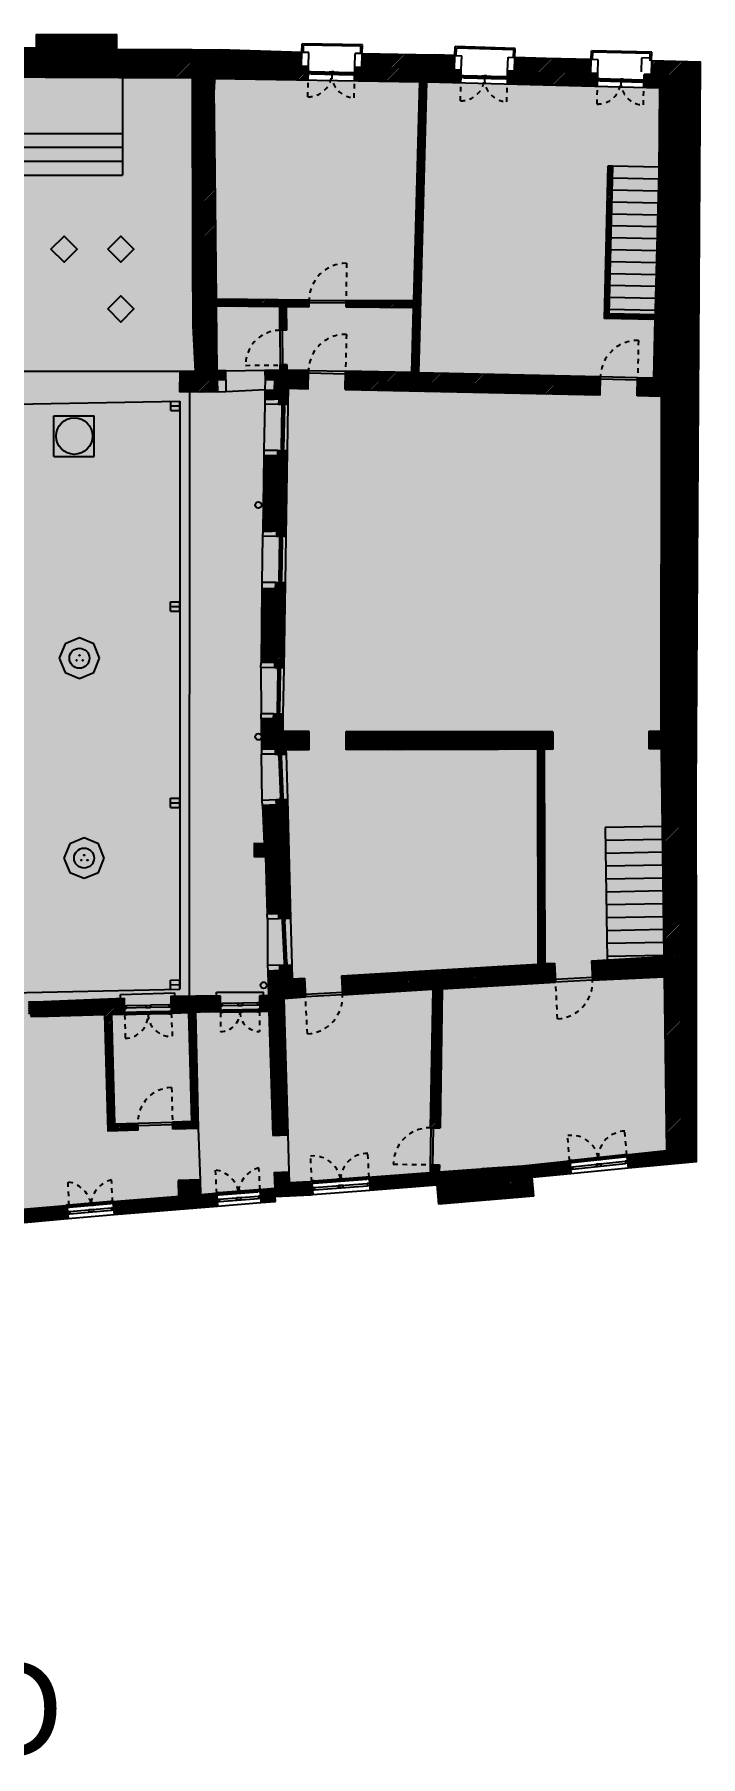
# Model space of a CAD drawing. Header units: millimetres. Extents: x -69 to 235, y 2 to 992.
# Drawn here: x 36.12 to 50.52, y 470.61 to 507.82 of the extents above; entities that cross this region are included whole.
import ezdxf

# ---------------------------------------------------------------- set-up
doc = ezdxf.new("R2010")
doc.units = ezdxf.units.MM
doc.header["$LTSCALE"] = 0.01
doc.linetypes.add('HIDDEN2', pattern=[4.7625, 3.175, -1.5875])
for name, color, linetype in [('ob__L_grafica', 250, 'Continuous'), ('ob_A_linea_proiezione', 251, 'HIDDEN2'), ('ob_A_linea_v', 7, 'Continuous'), ('ob_A_linea_v2', 251, 'Continuous'), ('ob_A_muro', 1, 'Continuous'), ('ob_A_muro_r', 252, 'Continuous'), ('ob_cornici corrette', 3, 'Continuous'), ('ob_retino chiaro', 254, 'Continuous'), ('ob_serramento_s', 3, 'Continuous')]:
    doc.layers.add(name, color=color, linetype=linetype)
doc.styles.add('Testo L', font='arial.ttf', dxfattribs={"height": 2.5})

msp = doc.modelspace()

# ---------------------------------------------------------------- hatches: boundary and pattern name
at = {"layer": 'ob_A_muro_r'}
h = msp.add_hatch(dxfattribs=at)
h.set_pattern_fill('ANSI31', color=256, scale=0.01)
h.paths.add_polyline_path([(30.2849, 504.5469), (30.2803, 506.9175), (34.3287, 506.9136), (34.3289, 506.2252), (34.7564, 506.2165), (34.7526, 506.9132), (38.1024, 506.91), (39.5387, 506.8813), (39.5442, 502.9875), (39.5529, 501.5296), (39.5993, 500.5433), (39.2712, 500.5267), (39.2672, 500.0974), (39.7246, 500.0962), (40.0747, 500.0974), (40.0721, 500.3609), (40.2584, 500.3595), (40.2554, 500.5535), (40.0702, 500.5506), (40.0563, 501.9506), (41.4224, 501.939), (41.4275, 501.43), (41.5775, 501.4315), (41.5724, 501.9377), (42.0576, 501.9336), (42.0589, 502.0836), (42.058, 502.0836), (40.0548, 502.1006), (40.0275, 504.846), (40.0098, 506.6325), (40.017, 506.8776), (40.5265, 506.8705), (40.547, 507.4771), (40.1158, 507.4917), (39.5326, 507.4958), (37.8969, 507.5072), (37.8969, 507.8222), (36.1651, 507.8222), (36.1651, 507.5222), (35.7227, 507.5281), (32.9599, 507.5655), (27.8509, 507.5806), (25.7337, 507.5349), (25.7384, 507.1287), (25.7722, 507.1296), (25.7735, 507.08), (25.7737, 507.0798), (25.8735, 507.0788), (26.0439, 501.4904), (23.2381, 501.4788), (23.239, 501.2735), (26.0495, 501.2851), (26.1307, 498.5451), (26.1307, 498.202), (26.9823, 498.202), (27.2064, 498.202), (27.2721, 498.2008), (27.2699, 498.5452), (27.2366, 498.5451), (27.2312, 500.4214), (28.988, 500.422), (28.9867, 499.9992), (29.2148, 500), (34.283, 500.0188), (34.2793, 499.9065), (34.4052, 499.9026), (34.4089, 500.0226), (34.6587, 500.0148), (34.6587, 500.0199), (34.7555, 500.0198), (34.7595, 500.449), (34.7495, 500.9708), (34.2821, 500.9686), (34.2816, 500.4733), (30.3142, 500.4739)])
h.paths.add_polyline_path([(29.9834, 500.6968), (26.3813, 500.6861), (26.3946, 501.1004), (26.4171, 502.8344), (26.3985, 503.6753), (26.3672, 505.9025), (26.3617, 506.4244), (26.3786, 506.8855), (29.4359, 506.8993), (29.643, 506.9018), (29.9229, 506.8766), (29.9263, 505.3492), (29.9584, 502.5788)], flags=16)
h.paths.add_polyline_path([(26.9812, 500.4205), (26.9823, 498.5451), (26.3498, 498.5451), (26.2951, 500.4133)], flags=16)
h = msp.add_hatch(dxfattribs=at)
h.set_pattern_fill('ANSI31', color=256, scale=0.01)
h.paths.add_polyline_path([(42.0942, 507.0245), (42.0686, 507.0002), (42.0929, 506.9746), (42.0431, 506.9759), (42.04, 506.849), (41.8194, 506.8526), (41.1265, 506.8622), (41.1467, 507.4568), (41.9042, 507.4311), (41.8971, 507.1424), (42.047, 507.1387), (42.0443, 507.0259)])
h.paths.add_polyline_path([(41.1467, 507.4568), (40.547, 507.4771), (40.5265, 506.8705), (41.1265, 506.8622)])
h = msp.add_hatch(dxfattribs=at)
h.set_pattern_fill('ANSI31', color=256, scale=0.01)
h.paths.add_polyline_path([(45.3467, 507.0571), (45.1967, 507.0608), (45.2045, 507.3673), (44.7631, 507.3821), (43.2065, 507.4072), (43.1992, 507.1082), (43.0493, 507.1119), (43.0424, 506.8328), (44.4451, 506.7996), (44.3142, 502.0645), (42.8589, 502.0768), (42.8576, 501.9268), (44.31, 501.9145), (44.2713, 500.5149), (42.8458, 500.5442), (42.8367, 500.1435), (48.348, 500.0278), (48.357, 500.4285), (44.4215, 500.5178), (44.595, 506.7961), (45.3398, 506.7785)])
h = msp.add_hatch(dxfattribs=at)
h.set_pattern_fill('ANSI31', color=256, scale=0.01)
h.paths.add_polyline_path([(48.2976, 506.9841), (48.1477, 506.9878), (48.1546, 507.2798), (47.1842, 507.3013), (46.5063, 507.3239), (46.4989, 507.0265), (46.349, 507.0302), (46.3421, 506.7548), (48.2907, 506.704)])
h = msp.add_hatch(dxfattribs=at)
h.set_pattern_fill('ANSI31', color=256, scale=0.01)
h.paths.add_polyline_path([(50.518, 507.2244), (49.4572, 507.251), (49.4498, 506.9535), (49.2999, 506.9572), (49.2927, 506.6776), (49.6357, 506.67), (49.6221, 504.8303), (49.5446, 501.8764), (49.542, 501.7633), (48.5388, 501.7848), (48.6112, 504.9744), (48.5112, 504.9767), (48.4366, 501.6866), (49.5396, 501.6629), (49.5098, 500.4024), (49.1568, 500.4104), (49.1479, 500.0155), (49.6672, 500.0001), (49.6612, 492.7635), (49.3964, 492.7635), (49.3977, 492.3857), (49.6632, 492.3866), (49.7252, 487.9003), (48.1625, 487.8061), (48.1847, 487.3852), (49.7313, 487.4622), (49.7833, 483.6982), (48.9225, 483.6075), (48.9506, 483.3297), (50.4327, 483.4708), (50.4274, 487.8824), (50.423, 491.4532), (50.4412, 495.1409)])
h = msp.add_hatch(dxfattribs=at)
h.set_pattern_fill('ANSI31', color=256, scale=0.01)
h.paths.add_polyline_path([(42.046, 500.5606), (41.586, 500.57), (41.5849, 500.6816), (41.4349, 500.6801), (41.436, 500.5718), (41.0987, 500.5665), (41.1064, 500.3595), (41.3085, 500.3562), (41.305, 500.1384), (41.1041, 500.1417), (41.1012, 499.9437), (41.3031, 499.9405), (41.4019, 499.9389), (41.399, 499.8289), (41.5999, 499.8243), (41.6061, 500.1694), (42.0369, 500.1603)])
h.paths.add_polyline_path([(41.5831, 498.8269), (41.3821, 498.8289), (41.3806, 498.7189), (41.0806, 498.7237), (41.0553, 497.092), (41.2572, 497.0888), (41.356, 497.0872), (41.3528, 496.9772), (41.5537, 496.9726)])
h.paths.add_polyline_path([(41.5374, 495.9753), (41.3374, 495.9772), (41.3353, 495.8461), (41.0354, 495.851), (41.0214, 494.2525), (41.313, 494.2482), (41.3119, 494.138), (41.5119, 494.1335)])
h = msp.add_hatch(dxfattribs=at)
h.set_pattern_fill('ANSI31', color=256, scale=0.01)
h.paths.add_polyline_path([(42.0619, 492.7643), (41.4867, 492.7643), (41.4923, 493.1388), (41.4173, 493.1395), (41.4173, 493.1393), (41.3923, 493.1397), (41.2923, 493.1407), (41.289, 493.0367), (41.0226, 493.0325), (41.0267, 492.3819), (41.3272, 492.3777), (41.3266, 492.2677), (41.5602, 492.2742), (41.5578, 492.36), (42.0623, 492.3617)])
h.paths.add_polyline_path([(41.5885, 491.2921), (41.3466, 491.2835), (41.35, 491.1733), (41.0512, 491.1619), (41.0872, 490.332), (40.8702, 490.338), (40.873, 490.0594), (41.1185, 490.0594), (41.1527, 488.8127), (41.3945, 488.8219), (41.3993, 488.7119), (41.4836, 488.7148), (41.4836, 488.7148), (41.5061, 488.7155), (41.656, 488.7205)])
h.paths.add_polyline_path([(41.9588, 487.432), (41.6944, 487.4161), (41.6823, 487.7204), (41.4148, 487.7109), (41.4187, 487.6018), (41.1634, 487.5927), (41.1769, 487.0511), (40.9874, 487.0506), (40.9921, 486.7683), (41.031, 486.7692), (41.0322, 486.7194), (41.1876, 486.7217), (41.2746, 484.0351), (41.5976, 484.0475), (41.5137, 486.9906), (41.9803, 487.0255)])
h.paths.add_polyline_path([(42.12, 482.9847), (42.0809, 482.9813), (42.0766, 483.0311), (41.6272, 483.0107), (41.6204, 483.2478), (41.3052, 483.2357), (41.3171, 482.8837), (41.0376, 482.8609), (41.0417, 482.8092), (41.0013, 482.8059), (41.0172, 482.5813), (41.3318, 482.607), (41.326, 482.7168), (42.0936, 482.7516), (42.1363, 482.7548)])
h = msp.add_hatch(dxfattribs=at)
h.set_pattern_fill('ANSI31', color=256, scale=0.01)
h.paths.add_polyline_path([(47.3224, 492.7534), (42.8619, 492.7642), (42.8623, 492.3643), (46.1415, 492.375), (46.9908, 492.3769), (46.9998, 487.7359), (46.0006, 487.6757), (42.7574, 487.4802), (42.7791, 487.0694), (44.7346, 487.1913), (44.6774, 484.2005), (44.8902, 484.2005), (44.9348, 487.2038), (47.3859, 487.3422), (47.364, 487.7579), (47.1498, 487.745), (47.1408, 492.3753), (47.3236, 492.3756)])
h = msp.add_hatch(dxfattribs=at)
h.set_pattern_fill('ANSI31', color=256, scale=0.01)
h.paths.add_polyline_path([(40.1378, 487.0484), (39.0705, 487.0326), (39.0786, 486.7256), (39.1175, 486.7269), (39.1192, 486.6769), (39.4516, 486.6882), (39.5188, 484.3306), (39.1064, 484.3188), (39.1107, 484.1689), (39.6616, 484.1846), (39.6015, 486.6933), (39.7101, 486.6969), (40.1027, 486.7034), (40.1019, 486.7534), (40.1428, 486.7541)])
h.paths.add_polyline_path([(38.0623, 486.9974), (36.3196, 486.9278), (35.9906, 486.9195), (35.9976, 486.6522), (36.037, 486.6534), (36.0385, 486.6042), (36.4226, 486.6132), (37.6379, 486.6426), (37.7096, 484.129), (38.3609, 484.1522), (38.3567, 484.2974), (37.8553, 484.2831), (37.7879, 486.6462), (38.0306, 486.6521), (38.0293, 486.7021), (38.0701, 486.7031)])
h = msp.add_hatch(dxfattribs=at)
h.set_pattern_fill('ANSI31', color=256, scale=0.01)
h.paths.add_polyline_path([(46.8795, 483.1326), (47.7164, 483.2122), (47.6946, 483.4284), (47.6556, 483.4239), (47.6498, 483.4735), (46.6681, 483.3702), (45.7975, 483.3119), (44.8716, 483.242), (44.8774, 483.4005), (44.6744, 483.4005), (44.6713, 483.2269), (43.3927, 483.1304), (43.3966, 483.081), (43.3563, 483.0778), (43.3723, 482.8515), (44.8192, 482.9654), (44.8563, 482.5446), (46.9155, 482.7238)])
h = msp.add_hatch(dxfattribs=at)
h.set_pattern_fill('ANSI31', color=256, scale=0.01)
h.paths.add_polyline_path([(40.0643, 482.7313), (40.0251, 482.7279), (40.0208, 482.7778), (39.7139, 482.7528), (39.7048, 483.0719), (39.225, 483.0583), (39.2348, 482.7136), (37.8624, 482.6015), (37.8664, 482.5517), (37.8266, 482.5486), (37.845, 482.3223), (40.0803, 482.5048)])
h.paths.add_polyline_path([(36.8277, 482.4669), (36.7902, 482.4637), (36.786, 482.5135), (36.7379, 482.5097), (35.4498, 482.3957), (35.4538, 482.1606), (35.5038, 482.1607), (35.5039, 482.1205), (35.7397, 482.1205), (35.7397, 482.138), (36.7623, 482.2338), (36.8484, 482.2409)])
h.paths.add_polyline_path([(35.736, 481.331), (35.4997, 481.331), (35.499, 481.2805), (35.4649, 481.2809), (35.4652, 481.2554), (32.8904, 481.2543), (32.8898, 481.1973), (32.8501, 481.1977), (32.8502, 480.9832), (35.7344, 480.9922)])
at = {"layer": 'ob_retino chiaro'}
h = msp.add_hatch(color=256, dxfattribs=at)
h.dxf.hatch_style = 1
h.paths.add_polyline_path([(11.7456, 506.9862), (16.8335, 506.9774), (21.4173, 506.9699), (21.7543, 506.9847), (25.8735, 507.0788), (26.3786, 506.8855), (29.783, 506.8892), (29.9229, 506.8766), (30.2803, 506.9175), (34.3287, 506.9079), (34.7526, 506.9069), (39.5387, 506.8813), (40.0167, 506.8671), (44.4451, 506.7996), (44.595, 506.7955), (49.6339, 506.6701), (49.7833, 483.6982), (46.6681, 483.3702), (44.8716, 483.2413), (42.0766, 483.0311), (41.6272, 483.0107), (41.3171, 482.8837), (39.7139, 482.7528), (37.8107, 482.5955), (35.4498, 482.3957), (35.4503, 481.2554), (31.3499, 481.2537), (30.9013, 481.2419), (29.5812, 481.2071), (27.159, 481.163), (26.748, 481.1726), (23.7135, 481.1726), (22.2652, 481.1726), (18.2537, 481.1084), (13.7752, 480.9835), (12.777, 480.9518), (12.7606, 481.9534), (12.725, 484.1318), (12.7277, 486.1462), (12.6557, 489.5399), (12.5782, 490.0164), (12.4245, 493.8593), (12.6822, 494.3622), (12.4809, 498.2797), (12.2454, 498.6474), (12.0534, 501.4529), (11.8126, 505.6122)])
h.paths.add_polyline_path([(27.2312, 500.4214), (27.205, 496.4409), (27.2037, 494.3477), (32.3355, 494.3535), (32.3479, 494.3537), (32.3478, 494.3685), (32.653, 494.3716), (32.653, 494.3516), (32.753, 494.3527), (32.7528, 494.3627), (32.9178, 494.3645), (34.0926, 494.3859), (34.2526, 494.3875), (34.2526, 494.4132), (34.2726, 494.4132), (34.2726, 494.4743), (34.6133, 494.4745), (34.6058, 498.1325), (34.6148, 498.5955), (34.6587, 500.0199), (28.9932, 500.0518), (28.988, 500.422)], flags=16)

# ---------------------------------------------------------------- linework, layer by layer
at = {"layer": 'ob_A_linea_proiezione'}
for p, q in [((42.0295, 506.4747), (42.0429, 506.9759)), ((43.0321, 506.4547), (43.0453, 506.9491)), ((45.3291, 506.3878), (45.3424, 506.889)), ((46.3316, 506.3678), (46.3448, 506.8622)), ((48.2801, 506.3185), (48.2935, 506.8197)), ((49.2826, 506.2985), (49.2958, 506.7929)), ((42.8657, 502.8768), (42.8589, 502.0768)), ((42.8639, 501.3422), (42.8458, 500.5424)), ((49.175, 501.2102), (49.1568, 500.4104)), ((40.685, 500.6726), (41.4349, 500.6801)), ((47.4275, 486.5542), (47.3859, 487.3422)), ((42.0224, 486.2283), (41.9803, 487.0255)), ((38.0716, 486.6394), (38.0852, 486.1327)), ((39.0791, 486.6757), (39.0997, 486.1693)), ((39.0851, 485.0685), (39.1064, 484.3188)), ((43.8774, 483.4133), (44.6774, 483.4005))]:
    msp.add_line(p, q, dxfattribs=at)
for points in [[(40.9885, 486.7183), (40.989, 486.2785)], [(40.1433, 486.6892), (40.1433, 486.2785)], [(48.9224, 483.6083), (48.882, 484.1259)], [(47.6896, 483.4782), (47.6464, 484.0286)], [(42.1165, 483.0346), (42.0899, 483.586)], [(43.3527, 483.1276), (43.3279, 483.6462)], [(36.8736, 482.5209), (36.8492, 483.0276)], [(37.8107, 482.5955), (37.7878, 483.0729)], [(40.0607, 482.7812), (40.0363, 483.2879)], [(40.9978, 482.8558), (40.975, 483.3332)]]:
    msp.add_lwpolyline(points, dxfattribs=at)
for centre, radius, start, end in [((42.0429, 506.9759), 0.5014, 268.4721, 358.48181), ((43.0453, 506.9558), 0.5013, 179.22482, 268.4826), ((45.3424, 506.889), 0.5014, 268.4721, 358.48181), ((46.3449, 506.8689), 0.5013, 179.22482, 268.4826), ((48.2935, 506.8197), 0.5014, 268.4721, 358.48181), ((49.2959, 506.7996), 0.5013, 179.22482, 268.4826), ((42.8589, 502.0768), 0.8, 89.51326, 179.51326), ((41.4349, 500.6801), 0.75, 90.56897, 180.56897), ((42.8458, 500.5424), 0.8, 88.70025, 178.70025), ((49.1568, 500.4104), 0.8, 88.70025, 178.70025), ((47.3853, 487.3531), 0.8, 273.02652, 2.30035), ((41.9802, 487.0272), 0.8, 273.02652, 3.02652), ((38.0716, 486.6386), 0.5061, 271.54031, 1.49377), ((39.0766, 486.6681), 0.4993, 181.86601, 272.64554), ((40.1425, 486.7022), 0.4237, 270.11329, 359.12796), ((40.9898, 486.7022), 0.4237, 180.87204, 269.88671), ((39.1064, 484.3188), 0.75, 91.63266, 181.63266), ((44.6774, 483.4005), 0.8001, 89.08527, 179.08527), ((48.8965, 483.5333), 0.5928, 91.40202, 177.55046), ((47.7256, 483.444), 0.5899, 11.20351, 97.70981), ((42.1515, 482.9993), 0.5899, 9.48148, 95.9882), ((43.3246, 483.0534), 0.5928, 89.68028, 175.82856), ((36.7515, 482.4255), 0.6099, 14.15325, 80.7829), ((37.9428, 482.4867), 0.6063, 104.80668, 171.65767), ((39.9392, 482.6867), 0.609, 14.03219, 80.82239), ((41.1298, 482.7472), 0.6061, 104.80026, 171.73223)]:
    msp.add_arc(centre, radius, start, end, dxfattribs=at)
at = {"layer": 'ob_A_linea_v'}
for p, q in [((49.623, 504.9527), (48.6112, 504.9744)), ((49.6175, 504.6947), (48.6056, 504.7164)), ((49.605, 504.1787), (48.5946, 504.2003)), ((49.612, 504.4367), (48.6001, 504.4583)), ((49.5982, 503.9207), (48.5891, 503.9423)), ((49.5915, 503.6627), (48.5836, 503.6843)), ((49.5779, 503.1467), (48.5725, 503.1682)), ((49.5847, 503.4047), (48.578, 503.4262)), ((49.5712, 502.8887), (48.567, 502.9102)), ((49.5576, 502.3727), (48.556, 502.3941)), ((49.5644, 502.6307), (48.5615, 502.6522)), ((49.5509, 502.1147), (48.5504, 502.1361)), ((49.5441, 501.8567), (48.5449, 501.8781)), ((49.6864, 490.708), (48.457, 490.6839)), ((48.457, 490.6839), (48.4995, 487.8264)), ((49.6902, 490.4295), (48.4625, 490.4053)), ((49.6941, 490.1509), (48.4679, 490.1268)), ((49.6979, 489.8724), (48.4734, 489.8483)), ((49.7018, 489.5938), (48.4789, 489.5698)), ((49.7056, 489.3153), (48.4844, 489.2913)), ((49.7095, 489.0367), (48.4898, 489.0128)), ((49.7133, 488.7582), (48.4953, 488.7342)), ((49.7172, 488.4796), (48.4896, 488.4555)), ((49.7211, 488.2011), (48.4951, 488.177)), ((49.7249, 487.9225), (48.4951, 487.8984))]:
    msp.add_line(p, q, dxfattribs=at)
at = {"layer": 'ob_A_linea_v2'}
for p, q in [((41.9042, 507.4311), (41.908, 507.6223)), ((43.2101, 507.5985), (41.908, 507.6223)), ((41.9342, 507.4305), (41.9374, 507.5918)), ((43.1795, 507.569), (41.9374, 507.5918)), ((43.1763, 507.4078), (43.1795, 507.569)), ((43.2063, 507.4072), (43.2101, 507.5985)), ((45.2045, 507.3673), (45.2111, 507.5585)), ((46.5127, 507.5161), (45.2111, 507.5585)), ((45.2345, 507.3663), (45.24, 507.5275)), ((46.4817, 507.4871), (45.24, 507.5275)), ((46.4761, 507.3259), (46.4817, 507.4871)), ((46.5061, 507.3249), (46.5127, 507.5161)), ((48.155, 507.28), (48.1595, 507.4713)), ((49.4615, 507.4423), (48.1595, 507.4713)), ((48.1849, 507.2793), (48.1888, 507.4406)), ((49.4308, 507.413), (48.1888, 507.4406)), ((49.4269, 507.2518), (49.4308, 507.413)), ((49.4569, 507.251), (49.4615, 507.4423)), ((38.0274, 506.91), (38.0274, 504.7846)), ((42.0942, 507.0245), (42.9966, 507.0005)), ((42.0942, 506.9745), (42.9966, 506.9505)), ((45.3937, 506.9377), (46.2961, 506.9136)), ((45.3937, 506.8877), (46.2961, 506.8636)), ((48.3448, 506.8683), (49.2471, 506.8442)), ((48.3448, 506.8183), (49.2471, 506.7942)), ((35.7049, 505.6846), (38.0274, 505.6846)), ((35.7049, 505.3846), (38.0274, 505.3846)), ((35.7049, 505.0846), (38.0274, 505.0846)), ((35.7049, 504.7846), (38.0274, 504.7846)), ((40.2554, 500.5535), (41.0987, 500.5665)), ((41.105, 500.1417), (40.2559, 500.0973)), ((34.8587, 499.8215), (39.2671, 499.8974)), ((39.0672, 499.894), (39.2671, 499.8974)), ((39.0672, 499.694), (39.0672, 499.894)), ((39.0903, 499.7944), (39.2441, 499.797)), ((39.2671, 499.8974), (39.2629, 487.1917)), ((39.2672, 499.6974), (39.2671, 499.8974)), ((39.4734, 500.0974), (39.469, 487.0385)), ((41.1, 499.8337), (41.0822, 498.8337)), ((41.4585, 498.8785), (41.4745, 499.777)), ((41.5253, 499.7762), (41.5072, 498.8766)), ((41.6003, 499.8243), (41.5831, 498.8269)), ((36.544, 498.7009), (36.544, 499.5809)), ((36.544, 499.5809), (37.414, 499.5809)), ((37.414, 498.7009), (37.414, 499.5809)), ((39.0672, 499.694), (39.2672, 499.6974)), ((36.544, 498.7009), (37.414, 498.7009)), ((41.0538, 496.982), (41.0375, 495.982)), ((41.4133, 496.0267), (41.4282, 496.9251)), ((41.4783, 496.9245), (41.4625, 496.026)), ((41.5537, 496.9726), (41.5374, 495.9753)), ((39.0641, 495.3609), (39.0657, 495.5609)), ((39.0641, 495.3609), (39.2641, 495.3627)), ((39.0657, 495.5609), (39.2656, 495.5627)), ((39.088, 495.4611), (39.2418, 495.4625)), ((39.2641, 495.3627), (39.2657, 495.5627)), ((36.7843, 494.6535), (36.6562, 494.3442)), ((37.0937, 494.7817), (36.7843, 494.6535)), ((37.4031, 494.6535), (37.0937, 494.7817)), ((37.5313, 494.3442), (37.4031, 494.6535)), ((36.6562, 494.3442), (36.7843, 494.0348)), ((37.4031, 494.0348), (37.5313, 494.3442)), ((36.7843, 494.0348), (37.0937, 493.9066)), ((37.0937, 493.9066), (37.4031, 494.0348)), ((41.0171, 494.1425), (41.0219, 493.1425)), ((41.3849, 494.0865), (41.3681, 493.1901)), ((41.4336, 494.0871), (41.4181, 493.1893)), ((41.5119, 494.1335), (41.4923, 493.1388)), ((41.0444, 491.2718), (41.0273, 492.2719)), ((41.4047, 492.2182), (41.441, 491.3385)), ((41.4546, 492.22), (41.4909, 491.3403)), ((41.5602, 492.2742), (41.5885, 491.2921)), ((39.0627, 491.1199), (39.0643, 491.3198)), ((39.0643, 491.3198), (39.2643, 491.3217)), ((39.0867, 491.22), (39.2404, 491.2214)), ((39.2628, 491.1216), (39.2643, 491.3217)), ((39.0627, 491.1199), (39.2628, 491.1216)), ((37.195, 490.4634), (36.8856, 490.3353)), ((37.5044, 490.3353), (37.195, 490.4634)), ((36.8856, 490.3353), (36.7575, 490.0259)), ((37.6325, 490.0259), (37.5044, 490.3353)), ((36.7575, 490.0259), (36.8856, 489.7165)), ((36.8856, 489.7165), (37.195, 489.5884)), ((37.195, 489.5884), (37.5044, 489.7165)), ((37.5044, 489.7165), (37.6325, 490.0259)), ((41.1559, 488.7027), (41.1587, 487.7027)), ((41.5247, 487.7655), (41.4853, 488.6646)), ((41.5746, 487.7673), (41.5353, 488.6664)), ((41.656, 488.7205), (41.6823, 487.7204)), ((34.8587, 487.0945), (39.2629, 487.1917)), ((37.9825, 487.0755), (39.1582, 487.1151)), ((37.9833, 486.9942), (37.9825, 487.0755)), ((39.0619, 487.3872), (39.2617, 487.3917)), ((39.0629, 487.1872), (39.0619, 487.3872)), ((39.0629, 487.1872), (39.2629, 487.1917)), ((39.0855, 487.2877), (39.2392, 487.2912)), ((39.159, 487.0339), (39.1582, 487.1151)), ((39.2629, 487.1917), (39.2618, 487.3917)), ((40.0588, 487.1273), (41.0752, 487.1299)), ((40.0588, 487.0482), (40.0588, 487.1273)), ((41.0752, 487.0508), (41.0752, 487.1299)), ((38.5269, 486.844), (38.1143, 486.8315)), ((38.5282, 486.794), (38.1153, 486.7831)), ((39.0278, 486.7086), (38.6263, 486.7032)), ((39.0311, 486.853), (38.6269, 486.8467)), ((39.0325, 486.803), (38.6281, 486.7974)), ((40.517, 486.8882), (40.1882, 486.882)), ((40.5178, 486.8391), (40.1888, 486.8336)), ((40.515, 486.7449), (40.1925, 486.7397)), ((40.9418, 486.7518), (40.615, 486.7465)), ((40.9458, 486.8961), (40.617, 486.89)), ((40.9467, 486.8462), (40.6177, 486.8407)), ((38.5263, 486.7005), (38.1199, 486.6892)), ((38.5276, 486.6497), (38.1209, 486.6392)), ((39.0298, 486.6587), (38.6275, 486.6532)), ((40.5158, 486.6949), (40.1929, 486.6897)), ((40.9426, 486.7018), (40.6158, 486.6965)), ((39.6616, 484.1846), (39.7048, 483.0719)), ((41.5976, 484.0475), (41.6204, 483.2478)), ((47.7374, 483.4991), (48.8711, 483.6181)), ((47.7435, 483.4495), (48.8762, 483.5683)), ((47.7474, 483.3552), (48.8894, 483.4753)), ((47.753, 483.3055), (48.8946, 483.4255)), ((42.1649, 483.0541), (43.3018, 483.1389)), ((42.1696, 483.0043), (43.3054, 483.089)), ((42.1707, 482.9099), (43.3157, 482.9956)), ((47.7165, 483.2123), (48.9506, 483.3297)), ((36.8743, 482.5364), (37.7715, 482.6097)), ((40.1091, 482.8007), (40.9469, 482.8671)), ((40.1138, 482.7509), (40.9505, 482.8172)), ((40.1149, 482.6565), (40.9608, 482.7238)), ((40.1189, 482.6067), (40.9646, 482.674)), ((42.1363, 482.7548), (43.3723, 482.8515)), ((42.1747, 482.8601), (43.3195, 482.9458)), ((36.8789, 482.4866), (37.7751, 482.5598)), ((36.88, 482.3923), (37.7869, 482.4664)), ((36.884, 482.3424), (37.7906, 482.4166))]:
    msp.add_line(p, q, dxfattribs=at)
for points in [[(36.4791, 503.1825), (36.762, 503.4653), (37.0448, 503.1825), (36.762, 502.8997)], [(37.7053, 503.1825), (37.9881, 503.4653), (38.271, 503.1825), (37.9881, 502.8997)], [(37.7053, 501.8901), (37.9881, 502.173), (38.271, 501.8901), (37.9881, 501.6073)]]:
    msp.add_lwpolyline(points, close=True, dxfattribs=at)
for points in [[(34.7577, 500.5457), (39.5993, 500.5433)], [(36.8484, 482.2408), (37.845, 482.3222)], [(40.0803, 482.5048), (41.0172, 482.5813)]]:
    msp.add_lwpolyline(points, dxfattribs=at)
for centre, radius in [((36.9832, 499.1434), 0.3939), ((37.0937, 494.3442), 0.216), ((37.0347, 494.2979), 0.00798), ((37.097, 494.4073), 0.00798), ((37.1657, 494.2979), 0.00798), ((37.195, 490.0259), 0.216), ((37.1983, 490.089), 0.00798), ((37.136, 489.9797), 0.00798), ((37.267, 489.9797), 0.00798)]:
    msp.add_circle(centre, radius, dxfattribs=at)
for p in [(39.0649, 495.4609), (39.0635, 491.2198), (39.0635, 491.2198)]:
    msp.add_point(p, dxfattribs=at)
at = {"layer": 'ob_A_muro'}
for p, q in [((40.5265, 506.8705), (40.547, 507.4771)), ((41.1265, 506.8622), (41.1467, 507.4568)), ((41.8971, 507.1424), (41.9042, 507.4311)), ((43.1992, 507.1082), (43.2065, 507.4072)), ((45.207, 507.3672), (44.7631, 507.3821)), ((45.1967, 507.0608), (45.2045, 507.3673)), ((46.4989, 507.0265), (46.5063, 507.3239)), ((47.1846, 507.3012), (46.5063, 507.3239)), ((48.1546, 507.2798), (47.183, 507.3013)), ((48.1477, 506.9878), (48.1546, 507.2798)), ((38.1024, 506.91), (34.7526, 506.9132)), ((40.017, 506.8776), (40.0098, 506.6325)), ((41.8971, 507.1424), (42.047, 507.1387)), ((42.04, 506.849), (42.047, 507.1387)), ((43.0424, 506.8328), (43.0493, 507.1119)), ((44.4451, 506.7996), (43.0424, 506.8328)), ((43.1992, 507.1082), (43.0493, 507.1119)), ((44.4451, 506.7997), (44.3142, 502.0645)), ((45.3398, 506.7785), (44.595, 506.7961)), ((45.1967, 507.0608), (45.3467, 507.0571)), ((45.3398, 506.7785), (45.3467, 507.0571)), ((46.3421, 506.7548), (46.349, 507.0302)), ((46.4989, 507.0265), (46.349, 507.0302)), ((48.1477, 506.9878), (48.2976, 506.9841)), ((48.2907, 506.704), (48.2976, 506.9841)), ((49.2927, 506.6776), (49.2999, 506.9572)), ((49.4498, 506.9535), (49.2999, 506.9572)), ((44.595, 506.7956), (44.4215, 500.5178)), ((48.2907, 506.704), (46.3421, 506.7548)), ((49.6339, 506.6701), (49.2927, 506.6776)), ((49.6221, 504.8303), (49.6357, 506.67)), ((48.5112, 504.9767), (48.4366, 501.6866)), ((48.6112, 504.9744), (48.5112, 504.9767)), ((48.6112, 504.9744), (48.5388, 501.7848)), ((49.5446, 501.8764), (49.6221, 504.8303)), ((42.0589, 502.0836), (40.0548, 502.1006)), ((42.0576, 501.9336), (42.0589, 502.0836)), ((42.8576, 501.9268), (42.8589, 502.0768)), ((44.3142, 502.0645), (42.8589, 502.0768)), ((41.4224, 501.939), (40.0563, 501.9506)), ((42.0576, 501.9336), (41.5724, 501.9377)), ((44.31, 501.9145), (42.8576, 501.9268)), ((44.31, 501.9145), (44.2713, 500.5149)), ((49.539, 501.6629), (48.4366, 501.6866)), ((49.542, 501.7633), (48.5388, 501.7848)), ((49.5098, 500.4024), (49.5396, 501.6629)), ((49.542, 501.7633), (49.5446, 501.8764)), ((41.5775, 501.4315), (41.4275, 501.43)), ((40.2554, 500.5535), (40.0702, 500.5506)), ((40.2584, 500.3595), (40.2554, 500.5535)), ((41.0987, 500.5665), (41.1064, 500.3595)), ((41.5849, 500.6816), (41.4349, 500.6801)), ((42.046, 500.5606), (41.586, 500.57)), ((42.0369, 500.1598), (42.046, 500.5606)), ((42.8368, 500.1476), (42.8458, 500.5424)), ((44.2713, 500.5149), (42.8458, 500.5442)), ((44.4215, 500.5178), (48.357, 500.4285)), ((40.2584, 500.3595), (40.0721, 500.3609)), ((40.0721, 500.3595), (40.0747, 500.0974)), ((41.1041, 500.1417), (41.1012, 499.9437)), ((41.105, 500.1417), (41.305, 500.1384)), ((41.3063, 500.3562), (41.1064, 500.3595)), ((41.3085, 500.3562), (41.305, 500.1384)), ((41.6061, 500.1694), (41.5999, 499.8243)), ((42.0369, 500.1603), (41.6061, 500.1694)), ((48.348, 500.0278), (42.8367, 500.1435)), ((48.348, 500.0278), (48.357, 500.4285)), ((49.1479, 500.0155), (49.1568, 500.4104)), ((49.1568, 500.4104), (49.5098, 500.4024)), ((41.1012, 499.9437), (41.3031, 499.9405)), ((41.4019, 499.9389), (41.3019, 499.9405)), ((41.4019, 499.9389), (41.399, 499.8289)), ((41.5999, 499.8243), (41.4, 499.8289)), ((49.6672, 500.0001), (49.1479, 500.0155)), ((49.6672, 500.0001), (49.6612, 492.7635)), ((41.0806, 498.7237), (41.0553, 497.092)), ((41.3806, 498.7189), (41.0806, 498.7237)), ((41.3806, 498.7189), (41.3821, 498.8289)), ((41.5821, 498.827), (41.3821, 498.8289)), ((41.5831, 498.8269), (41.5537, 496.9726)), ((41.0553, 497.092), (41.2572, 497.0888)), ((41.356, 497.0872), (41.256, 497.0888)), ((41.356, 497.0872), (41.3528, 496.9772)), ((41.5537, 496.9726), (41.3537, 496.9772)), ((41.0354, 495.851), (41.0214, 494.2525)), ((41.3353, 495.8461), (41.0354, 495.851)), ((41.3353, 495.8461), (41.3374, 495.9772)), ((41.5374, 495.9753), (41.3374, 495.9772)), ((41.5374, 495.9753), (41.5119, 494.1335)), ((41.313, 494.2482), (41.0214, 494.2525)), ((41.313, 494.2482), (41.3119, 494.138)), ((41.5119, 494.1335), (41.3119, 494.138)), ((41.289, 493.0367), (41.0226, 493.0325)), ((41.0226, 493.0325), (41.0267, 492.3819)), ((41.289, 493.0367), (41.2923, 493.1407)), ((41.4923, 493.1388), (41.2923, 493.1407)), ((41.4923, 493.1388), (41.4867, 492.7643)), ((42.0619, 492.7643), (41.4867, 492.7643)), ((42.0619, 492.7643), (42.0619, 492.7643)), ((42.0623, 492.3635), (42.0619, 492.7634)), ((42.8623, 492.3643), (42.8619, 492.7642)), ((47.3224, 492.7534), (42.8619, 492.7642)), ((47.3224, 492.7534), (47.3236, 492.3756)), ((49.6612, 492.7635), (49.3964, 492.7635)), ((49.3964, 492.7635), (49.3977, 492.3857)), ((49.3964, 492.7635), (49.3977, 492.3857)), ((41.3276, 492.3777), (41.0267, 492.3819)), ((41.3272, 492.3777), (41.3266, 492.2677)), ((42.0623, 492.3617), (41.5578, 492.36)), ((41.5578, 492.36), (41.5602, 492.2742)), ((42.0623, 492.3617), (42.0623, 492.3617)), ((46.1415, 492.375), (42.8623, 492.3643)), ((46.9908, 492.3769), (46.1415, 492.375)), ((46.9908, 492.3748), (46.9998, 487.7359)), ((47.3236, 492.3756), (47.1408, 492.3753)), ((47.1408, 492.375), (47.1498, 487.745)), ((49.6632, 492.3866), (49.3977, 492.3857)), ((49.6632, 492.3866), (49.7252, 487.9003)), ((41.3266, 492.2677), (41.5602, 492.2742)), ((41.35, 491.1733), (41.0512, 491.1619)), ((41.5885, 491.2921), (41.3466, 491.2835)), ((41.35, 491.1733), (41.3466, 491.2835)), ((41.5885, 491.2921), (41.656, 488.7205)), ((41.0512, 491.1619), (41.0872, 490.332)), ((41.1185, 490.0594), (41.1527, 488.8127)), ((41.3945, 488.8219), (41.1527, 488.8127)), ((41.3945, 488.8219), (41.3993, 488.7119)), ((41.656, 488.7205), (41.3993, 488.7119)), ((48.1625, 487.8061), (49.7252, 487.9003)), ((41.1634, 487.5927), (41.4195, 487.6018)), ((41.1634, 487.5927), (41.1769, 487.0511)), ((41.4148, 487.7109), (41.6823, 487.7204)), ((41.4148, 487.7109), (41.4187, 487.6018)), ((41.6823, 487.7204), (41.6944, 487.4161)), ((42.7574, 487.4802), (46.0006, 487.6757)), ((42.7574, 487.4802), (42.7791, 487.0694)), ((46.0006, 487.6757), (46.9998, 487.7359)), ((47.1498, 487.745), (47.364, 487.7579)), ((47.364, 487.7579), (47.3859, 487.3422)), ((48.1625, 487.8061), (48.1847, 487.3852)), ((48.1848, 487.3852), (49.7313, 487.4622)), ((49.7313, 487.4622), (49.7833, 483.6982)), ((41.6944, 487.4161), (41.9588, 487.432)), ((41.9588, 487.432), (41.9803, 487.0255)), ((42.7791, 487.0694), (44.7346, 487.1913)), ((44.7346, 487.1913), (44.6774, 484.2006)), ((44.9348, 487.2038), (44.8902, 484.2005)), ((44.9348, 487.2038), (47.3859, 487.3422)), ((35.9906, 486.9195), (36.3196, 486.9278)), ((41.5137, 486.9906), (41.9803, 487.0255)), ((38.361, 484.1475), (38.3567, 484.2974)), ((39.1107, 484.1689), (39.1064, 484.3188)), ((39.6616, 484.1846), (39.1107, 484.1689)), ((44.6902, 484.2005), (44.8902, 484.2005)), ((44.6744, 483.4005), (44.6713, 483.2269)), ((44.6774, 483.4005), (44.8774, 483.4005)), ((44.8774, 483.4005), (44.8716, 483.2413)), ((46.6681, 483.3702), (45.7975, 483.3119)), ((39.7048, 483.0719), (39.225, 483.0583)), ((41.3052, 483.2357), (41.3171, 482.8837)), ((37.8624, 482.6015), (39.2348, 482.7136)), ((39.7139, 482.7528), (40.0608, 482.7811)), ((40.9977, 482.8576), (41.3171, 482.8837)), ((41.3318, 482.607), (41.326, 482.7168)), ((43.3723, 482.8515), (44.8192, 482.9654)), ((44.8192, 482.9654), (44.8563, 482.5446)), ((46.9155, 482.7238), (44.8563, 482.5446)), ((35.4498, 482.3957), (36.7379, 482.5097)), ((36.7379, 482.5097), (36.786, 482.5135)), ((36.7623, 482.2338), (36.8484, 482.2409)), ((37.845, 482.3223), (40.0803, 482.5048)), ((41.0172, 482.5813), (41.3318, 482.607)), ((35.7397, 482.138), (36.7623, 482.2338))]:
    msp.add_line(p, q, dxfattribs=at)
for points in [[(36.1651, 507.5222), (36.1651, 507.8222), (37.8969, 507.8222), (37.8969, 507.5072)], [(36.1651, 507.5222), (35.7227, 507.5281)], [(37.8969, 507.5072), (39.5326, 507.4958)], [(39.5326, 507.4958), (40.1151, 507.4917), (40.1151, 507.4917), (40.1151, 507.4917), (40.1151, 507.4917), (40.1151, 507.4917), (40.1151, 507.4917)], [(41.9042, 507.4311), (41.9042, 507.4311), (40.1125, 507.4918)], [(43.2065, 507.4072), (43.2065, 507.4072), (44.7631, 507.3821)], [(48.9506, 483.3297), (50.4327, 483.4708), (50.4274, 487.8824), (50.423, 491.4532), (50.4412, 495.1409), (50.518, 507.2244), (49.4572, 507.251), (49.4498, 506.9535)], [(39.5442, 502.9875), (39.5387, 506.8813), (38.1024, 506.91)], [(40.017, 506.8776), (40.017, 506.8776), (41.8194, 506.8526)], [(41.8194, 506.8526), (42.04, 506.849)], [(40.0275, 504.846), (40.0098, 506.6325)], [(40.0548, 502.1006), (40.0275, 504.846)], [(40.0747, 500.0974), (39.7246, 500.0962), (39.2672, 500.0974), (39.2672, 500.0974), (39.2712, 500.5267), (39.5993, 500.5433), (39.5529, 501.5296), (39.5442, 502.9875)], [(40.0702, 500.5506), (40.0563, 501.9506)], [(41.4275, 501.43), (41.4224, 501.939)], [(41.5775, 501.4315), (41.5724, 501.9377)], [(41.0987, 500.5665), (41.436, 500.5718)], [(41.436, 500.5718), (41.4349, 500.6801)], [(41.586, 500.57), (41.5849, 500.6816)], [(41.0872, 490.332), (40.8702, 490.338), (40.873, 490.0594), (41.1185, 490.0594)], [(36.3196, 486.9278), (38.0623, 486.9974)], [(38.0623, 486.9974), (38.0701, 486.7031)], [(40.1378, 487.0484), (39.0705, 487.0326), (39.0786, 486.7256)], [(40.1027, 486.7034), (39.7101, 486.6969), (39.6015, 486.6933), (39.6616, 484.1846)], [(40.1378, 487.0484), (40.1428, 486.7541)], [(40.1436, 486.7041), (40.1437, 486.698)], [(41.1769, 487.0511), (40.9874, 487.0506)], [(40.9874, 487.0506), (40.9921, 486.7683)], [(40.9929, 486.7183), (40.993, 486.7122)], [(41.0322, 486.7194), (41.1876, 486.7217), (41.2746, 484.0351)], [(41.5137, 486.9906), (41.5976, 484.0475)], [(36.0385, 486.6042), (36.4226, 486.6132)], [(36.4226, 486.6132), (37.6379, 486.6426)], [(37.6379, 486.6426), (37.7096, 484.129), (38.3609, 484.1522)], [(37.7879, 486.6462), (38.0306, 486.6521)], [(37.7879, 486.6462), (37.8553, 484.2831), (38.3571, 484.2974)], [(39.0799, 486.6756), (39.0801, 486.6695)], [(39.4516, 486.6882), (39.5188, 484.3306), (39.1068, 484.3188)], [(39.1192, 486.6769), (39.4516, 486.6882)], [(41.2746, 484.0351), (41.5898, 484.0472)], [(46.6681, 483.3702), (47.6896, 483.4777), (47.7164, 483.2122)], [(49.7833, 483.6982), (48.9225, 483.6075), (48.9506, 483.3297)], [(39.225, 483.0583), (39.2348, 482.7136)], [(39.7048, 483.0719), (39.7139, 482.7528)], [(41.3052, 483.2357), (41.6204, 483.2478)], [(41.6204, 483.2478), (41.6272, 483.0107), (42.0766, 483.0311), (42.0766, 483.0311), (42.1265, 483.0348)], [(42.12, 482.9847), (42.1363, 482.7548)], [(44.6713, 483.2269), (43.3528, 483.1274), (43.3723, 482.8515)], [(44.8716, 483.242), (45.7975, 483.3119)], [(46.9155, 482.7238), (46.8795, 483.1326), (47.7164, 483.2122)], [(40.0643, 482.7313), (40.0803, 482.5048)], [(41.0013, 482.8059), (41.0172, 482.5813)], [(41.326, 482.7168), (41.326, 482.7168), (41.326, 482.7168), (41.326, 482.7168), (41.326, 482.7168), (42.0936, 482.7516), (42.1363, 482.7548)], [(41.326, 482.7168), (41.326, 482.7168), (41.326, 482.7168), (41.326, 482.7168), (41.326, 482.7168), (42.0936, 482.7516)], [(36.8277, 482.4669), (36.8484, 482.2408)], [(37.8266, 482.5486), (37.845, 482.3223)]]:
    msp.add_lwpolyline(points, dxfattribs=at)
at = {"layer": 'ob_cornici corrette'}
for p, q in [((42.0542, 507.4292), (41.9042, 507.4311)), ((42.047, 507.1387), (42.0542, 507.4292)), ((42.047, 507.1387), (42.0542, 507.4292)), ((43.0493, 507.1119), (43.0563, 507.4091)), ((43.0493, 507.1119), (43.0563, 507.4091)), ((43.2063, 507.4072), (43.0563, 507.4091)), ((45.2041, 507.3512), (45.2039, 507.3512)), ((45.207, 507.3672), (45.357, 507.3635)), ((45.3467, 507.0571), (45.357, 507.3635)), ((45.3467, 507.0571), (45.357, 507.3635)), ((46.349, 507.0302), (46.3564, 507.3276)), ((46.349, 507.0302), (46.3564, 507.3276)), ((46.3564, 507.3276), (46.5063, 507.3239)), ((48.3046, 507.2767), (48.1546, 507.28)), ((48.2976, 506.9841), (48.3046, 507.2767)), ((48.2976, 506.9841), (48.3046, 507.2767)), ((49.2434, 507.0165), (49.2507, 507.3136)), ((49.2434, 507.0165), (49.2507, 507.3136)), ((49.4007, 507.3103), (49.2507, 507.3136)), ((40.2584, 500.3595), (40.2559, 500.0973)), ((41.1064, 500.3595), (41.1039, 500.1417)), ((40.2559, 500.0973), (40.0747, 500.0955)), ((41.399, 499.8289), (41.099, 499.8337)), ((41.1015, 499.9716), (41.1, 499.8337)), ((41.0822, 498.8337), (41.0806, 498.7237)), ((41.3821, 498.8289), (41.0822, 498.8337)), ((41.3528, 496.9772), (41.0528, 496.982)), ((41.0553, 497.092), (41.0538, 496.982)), ((41.0375, 495.982), (41.0354, 495.851)), ((41.3374, 495.9772), (41.0375, 495.982)), ((41.0171, 494.1425), (41.0214, 494.2525)), ((41.3119, 494.138), (41.0171, 494.1425)), ((41.2923, 493.1407), (41.0219, 493.1425)), ((41.0226, 493.0325), (41.0219, 493.1425)), ((41.3266, 492.2677), (41.0273, 492.2719)), ((41.3466, 491.2835), (41.0444, 491.2718)), ((41.0512, 491.1619), (41.0444, 491.2718)), ((41.1559, 488.7027), (41.1529, 488.8127)), ((41.3982, 488.7127), (41.1559, 488.7027)), ((41.4148, 487.7109), (41.1587, 487.7027)), ((41.1587, 487.7027), (41.1634, 487.5927))]:
    msp.add_line(p, q, dxfattribs=at)
msp.add_lwpolyline([(41.0267, 492.3819), (41.0273, 492.2719)], dxfattribs=at)
for centre in [(40.9622, 497.6544), (40.9622, 492.6483), (41.0758, 487.2774)]:
    msp.add_circle(centre, 0.0697, dxfattribs=at)
at = {"layer": 'ob_retino chiaro'}
msp.add_lwpolyline([(34.7526, 506.9069), (39.5387, 506.8813), (40.0167, 506.8671), (44.4451, 506.7996), (44.595, 506.7955), (49.6339, 506.6701), (49.7833, 483.6982), (46.6681, 483.3702), (44.8716, 483.2413), (42.0766, 483.0311), (41.6272, 483.0107), (41.3171, 482.8837), (39.7139, 482.7528), (37.8107, 482.5955), (35.4498, 482.3957)], dxfattribs=at)
at = {"layer": 'ob_serramento_s'}
for p, q in [((42.0942, 507.0245), (42.043, 506.9759)), ((42.0929, 506.9746), (42.0442, 507.0259)), ((42.0942, 507.0245), (42.0929, 506.9746)), ((42.0936, 506.9996), (42.4947, 506.9888)), ((42.5454, 507.0125), (42.4942, 506.9638)), ((42.5441, 506.9625), (42.4954, 507.0138)), ((42.5454, 507.0125), (42.544, 506.9625)), ((42.544, 506.9625), (42.5954, 507.0112)), ((42.5454, 507.0125), (42.5441, 506.9625)), ((42.5454, 507.0125), (42.5939, 506.9612)), ((42.5947, 506.9862), (42.9959, 506.9755)), ((42.9966, 507.0005), (42.9952, 506.9505)), ((43.0465, 506.9991), (42.9953, 506.9505)), ((43.0452, 506.9492), (42.9966, 507.0005)), ((43.0465, 506.9992), (43.0452, 506.9492)), ((45.3937, 506.9377), (45.3425, 506.889)), ((45.3924, 506.8877), (45.3438, 506.939)), ((45.3937, 506.9377), (45.3924, 506.8877)), ((45.3931, 506.9127), (45.7943, 506.902)), ((45.8449, 506.9256), (45.7937, 506.877)), ((45.8436, 506.8756), (45.7949, 506.9269)), ((45.8449, 506.9256), (45.8436, 506.8756)), ((45.8449, 506.9256), (45.8436, 506.8756)), ((45.8436, 506.8756), (45.8949, 506.9243)), ((45.8449, 506.9256), (45.8935, 506.8743)), ((45.8942, 506.8993), (46.2954, 506.8886)), ((46.2961, 506.9136), (46.2948, 506.8636)), ((46.3461, 506.9122), (46.2949, 506.8636)), ((46.3448, 506.8623), (46.2961, 506.9136)), ((48.3448, 506.8683), (48.2935, 506.8197)), ((48.3434, 506.8183), (48.2948, 506.8696)), ((48.3448, 506.8683), (48.3434, 506.8183)), ((48.3441, 506.8433), (48.7453, 506.8326)), ((48.7959, 506.8563), (48.7447, 506.8076)), ((48.7946, 506.8063), (48.746, 506.8576)), ((48.7959, 506.8563), (48.7946, 506.8063)), ((48.7959, 506.8563), (48.7946, 506.8063)), ((48.7946, 506.8063), (48.8459, 506.8549)), ((48.7959, 506.8563), (48.8445, 506.805)), ((48.8452, 506.83), (49.2464, 506.8193)), ((49.2471, 506.8443), (49.2458, 506.7943)), ((49.2971, 506.8429), (49.2459, 506.7943)), ((49.2958, 506.7929), (49.2471, 506.8442)), ((49.2971, 506.8429), (49.2958, 506.793)), ((42.058, 502.0836), (42.8579, 502.0768)), ((42.0585, 502.0336), (42.8584, 502.0268)), ((41.4275, 501.43), (41.4349, 500.6801)), ((41.4775, 501.4305), (41.4849, 500.6806)), ((42.0448, 500.5106), (42.8446, 500.4924)), ((42.046, 500.5623), (42.8458, 500.5442)), ((48.3559, 500.3785), (49.1557, 500.3604)), ((48.357, 500.4285), (49.1568, 500.4104)), ((41.4745, 499.777), (41.4754, 499.8271)), ((41.5253, 499.826), (41.4745, 499.777)), ((41.4745, 499.777), (41.5245, 499.7762)), ((41.4754, 499.8271), (41.5253, 499.826)), ((41.4754, 499.8271), (41.5253, 499.7762)), ((41.4931, 499.3794), (41.4995, 499.7766)), ((41.5245, 499.7762), (41.5253, 499.826)), ((41.4851, 498.878), (41.4931, 499.3794)), ((41.5079, 498.8773), (41.4571, 498.8283)), ((41.5072, 498.8277), (41.4572, 498.8285)), ((41.458, 498.8785), (41.508, 498.8777)), ((41.458, 498.8785), (41.5079, 498.8275)), ((41.4283, 496.9253), (41.4291, 496.9754)), ((41.4791, 496.9743), (41.4283, 496.9253)), ((41.4283, 496.9253), (41.4783, 496.9245)), ((41.4291, 496.9754), (41.4791, 496.9743)), ((41.4291, 496.9754), (41.4791, 496.9245)), ((41.4465, 496.5094), (41.4532, 496.9249)), ((41.4783, 496.9245), (41.4791, 496.9743)), ((41.4383, 496.0264), (41.4465, 496.5094)), ((41.4632, 496.0256), (41.4124, 495.9766)), ((41.4133, 496.0268), (41.4633, 496.026)), ((41.4133, 496.0268), (41.4632, 495.9758)), ((41.4625, 495.976), (41.4125, 495.9768)), ((41.4357, 494.1357), (41.3849, 494.0865)), ((41.3857, 494.1365), (41.4349, 494.0857)), ((41.4099, 494.0861), (41.4024, 493.6578)), ((41.4024, 493.6578), (41.3931, 493.1897)), ((41.4181, 493.1893), (41.3673, 493.1401)), ((41.3681, 493.1901), (41.4173, 493.1393)), ((41.4029, 492.2698), (41.4546, 492.22)), ((41.4528, 492.2712), (41.4046, 492.2182)), ((41.4296, 492.2191), (41.4659, 491.3394)), ((41.441, 491.3385), (41.4927, 491.2887)), ((41.4909, 491.3403), (41.4428, 491.2869)), ((41.4835, 488.7146), (41.5353, 488.6664)), ((41.4853, 488.6646), (41.5335, 488.7164)), ((41.4853, 488.6646), (41.5353, 488.6664)), ((41.5496, 487.7664), (41.5103, 488.6655)), ((41.5247, 487.7655), (41.5746, 487.7673)), ((41.5247, 487.7655), (41.5758, 487.7166)), ((41.5265, 487.7149), (41.5247, 487.7655)), ((41.5746, 487.7673), (41.5265, 487.7149)), ((41.5758, 487.7166), (41.5265, 487.7149)), ((41.5746, 487.7673), (41.5758, 487.7166)), ((42.7764, 487.1194), (41.9775, 487.0771)), ((48.1815, 487.4453), (47.3827, 487.403)), ((48.1848, 487.3852), (47.3859, 487.3422)), ((38.0674, 486.8321), (38.1142, 486.8331)), ((38.0691, 486.7821), (38.1153, 486.7831)), ((38.1153, 486.7831), (38.1142, 486.8331)), ((38.5269, 486.844), (38.6269, 486.8465)), ((38.5269, 486.844), (38.5282, 486.794)), ((38.5282, 486.794), (38.6281, 486.7965)), ((38.6269, 486.8465), (38.6281, 486.7965)), ((38.6281, 486.7965), (38.6269, 486.8465)), ((39.0752, 486.8543), (39.0311, 486.853)), ((39.0325, 486.803), (39.0311, 486.853)), ((39.0765, 486.8043), (39.0325, 486.803)), ((40.1414, 486.8831), (40.1882, 486.8836)), ((40.1425, 486.8331), (40.1888, 486.8336)), ((40.1888, 486.8336), (40.1882, 486.8836)), ((40.5154, 486.719), (40.1927, 486.7131)), ((40.517, 486.8883), (40.617, 486.8899)), ((40.517, 486.8883), (40.5178, 486.8383)), ((40.5178, 486.8383), (40.6178, 486.8399)), ((40.9419, 486.7268), (40.6154, 486.7208)), ((40.617, 486.8899), (40.6178, 486.8399)), ((40.6178, 486.8399), (40.617, 486.8899)), ((40.9899, 486.897), (40.9458, 486.8961)), ((40.9467, 486.8462), (40.9458, 486.8961)), ((40.9908, 486.847), (40.9467, 486.8462)), ((42.7791, 487.0677), (41.9803, 487.0255)), ((38.527, 486.6738), (38.1204, 486.6626)), ((39.0288, 486.6836), (38.6269, 486.6775)), ((38.3571, 484.2974), (39.1068, 484.3188)), ((38.3582, 484.2475), (39.1079, 484.2688)), ((44.6902, 484.2005), (44.6774, 483.4005)), ((44.7402, 484.1997), (44.7274, 483.3997)), ((47.7025, 483.3502), (47.7474, 483.3552)), ((47.7404, 483.4743), (48.2574, 483.5286)), ((47.7474, 483.3552), (47.753, 483.3055)), ((48.3663, 483.4204), (48.2669, 483.4096)), ((48.2723, 483.3599), (48.2669, 483.4096)), ((48.2669, 483.4096), (48.2723, 483.3599)), ((48.3717, 483.3707), (48.2723, 483.3599)), ((48.3569, 483.539), (48.8737, 483.5932)), ((48.3717, 483.3707), (48.3663, 483.4204)), ((48.9354, 483.4801), (48.8894, 483.4753)), ((48.8894, 483.4753), (48.8946, 483.4255)), ((48.9404, 483.4304), (48.8946, 483.4255)), ((42.1673, 483.0292), (42.6856, 483.0679)), ((42.7853, 483.0753), (43.3036, 483.114)), ((43.3618, 482.9991), (43.3157, 482.9956)), ((43.3157, 482.9956), (43.3195, 482.9458)), ((47.7075, 483.3004), (47.753, 483.3055)), ((40.0698, 482.6529), (40.1149, 482.6565)), ((40.1115, 482.7758), (40.4821, 482.8052)), ((40.1149, 482.6565), (40.1189, 482.6067)), ((40.5877, 482.6941), (40.488, 482.6863)), ((40.4919, 482.6364), (40.488, 482.6863)), ((40.488, 482.6863), (40.4919, 482.6364)), ((40.5916, 482.6442), (40.4919, 482.6364)), ((40.5818, 482.8131), (40.9487, 482.8422)), ((40.5916, 482.6442), (40.5877, 482.6941)), ((41.007, 482.7273), (40.9608, 482.7238)), ((40.9608, 482.7238), (40.9646, 482.674)), ((41.0113, 482.6775), (40.9646, 482.674)), ((42.1256, 482.9063), (42.1707, 482.9099)), ((42.1291, 482.8564), (42.1747, 482.8601)), ((42.1707, 482.9099), (42.1747, 482.8601)), ((42.7912, 482.9565), (42.6915, 482.9487)), ((42.6954, 482.8988), (42.6915, 482.9487)), ((42.6915, 482.9487), (42.6954, 482.8988)), ((42.7951, 482.9066), (42.6954, 482.8988)), ((42.7951, 482.9066), (42.7912, 482.9565)), ((43.3661, 482.9493), (43.3195, 482.9458)), ((36.8349, 482.3886), (36.88, 482.3923)), ((36.8394, 482.3388), (36.884, 482.3424)), ((36.8766, 482.5115), (37.2949, 482.5463)), ((36.88, 482.3923), (36.884, 482.3424)), ((37.4006, 482.4347), (37.3009, 482.4269)), ((37.3048, 482.3771), (37.3009, 482.4269)), ((37.3009, 482.4269), (37.3048, 482.3771)), ((37.4045, 482.3849), (37.3048, 482.3771)), ((37.3946, 482.5546), (37.7732, 482.5861)), ((37.4045, 482.3849), (37.4006, 482.4347)), ((37.833, 482.47), (37.7868, 482.4665)), ((37.7868, 482.4665), (37.7906, 482.4166)), ((37.8373, 482.4201), (37.7906, 482.4166)), ((40.0733, 482.603), (40.1189, 482.6067))]:
    msp.add_line(p, q, dxfattribs=at)
for points in [[(42.0929, 506.9746), (42.0429, 506.9759), (42.0442, 507.0259), (42.0942, 507.0245)], [(42.5441, 506.9625), (42.4941, 506.9638), (42.4954, 507.0138), (42.5454, 507.0125)], [(42.544, 506.9625), (42.594, 506.9612), (42.5954, 507.0112), (42.5454, 507.0125)], [(43.0452, 506.9492), (42.9952, 506.9505), (42.9966, 507.0005), (43.0465, 506.9991)], [(45.3924, 506.8877), (45.3424, 506.889), (45.3438, 506.939), (45.3937, 506.9377)], [(45.8436, 506.8756), (45.7936, 506.877), (45.7949, 506.9269), (45.8449, 506.9256)], [(45.8436, 506.8756), (45.8935, 506.8743), (45.8949, 506.9243), (45.8449, 506.9256)], [(46.3448, 506.8623), (46.2948, 506.8636), (46.2961, 506.9136), (46.3461, 506.9123)], [(48.3434, 506.8183), (48.2935, 506.8197), (48.2948, 506.8696), (48.3448, 506.8683)], [(48.7946, 506.8063), (48.7446, 506.8076), (48.746, 506.8576), (48.7959, 506.8563)], [(48.7946, 506.8063), (48.8446, 506.805), (48.8459, 506.8549), (48.7959, 506.8563)], [(49.2958, 506.793), (49.2458, 506.7943), (49.2471, 506.8443), (49.2971, 506.8429)], [(41.458, 498.8785), (41.4576, 498.8281), (41.5072, 498.8277), (41.5072, 498.8766)], [(41.4133, 496.0268), (41.4129, 495.9765), (41.4625, 495.976), (41.4625, 496.025)], [(41.4853, 488.6646), (41.4836, 488.7148), (41.5335, 488.7164), (41.5353, 488.6664)], [(39.0677, 486.7102), (39.0278, 486.7086), (39.0298, 486.6587), (39.0797, 486.6607), (39.0791, 486.6757)], [(40.1525, 486.7393), (40.1925, 486.7397), (40.1929, 486.6897), (40.1429, 486.6892), (40.1428, 486.7042)], [(40.9811, 486.753), (40.9411, 486.7518), (40.9426, 486.7018), (40.9926, 486.7033), (40.9921, 486.7183)], [(38.0799, 486.6884), (38.1199, 486.6892), (38.1209, 486.6392), (38.0709, 486.6382), (38.0706, 486.6532)], [(47.7038, 483.4446), (47.7435, 483.4495), (47.7374, 483.4991), (47.6878, 483.493), (47.6896, 483.4781)], [(48.916, 483.5724), (48.8762, 483.5683), (48.8711, 483.6181), (48.9209, 483.6232), (48.9224, 483.6083)], [(42.1298, 483.0006), (42.1696, 483.0043), (42.1649, 483.0541), (42.1152, 483.0494), (42.1165, 483.0345)], [(43.3453, 483.0919), (43.3054, 483.089), (43.3018, 483.1389), (43.3516, 483.1425), (43.3527, 483.1276)], [(37.815, 482.5627), (37.7751, 482.5598), (37.7715, 482.6097), (37.8214, 482.6133), (37.8225, 482.5983)], [(40.074, 482.7472), (40.1138, 482.7509), (40.1091, 482.8007), (40.0594, 482.796), (40.0608, 482.7811)], [(40.9904, 482.8201), (40.9505, 482.8172), (40.9469, 482.8671), (40.9967, 482.8707), (40.9978, 482.8558)], [(36.8391, 482.4829), (36.8789, 482.4866), (36.8743, 482.5364), (36.8245, 482.5318), (36.8259, 482.5169)]]:
    msp.add_lwpolyline(points, dxfattribs=at)
for points in [[(41.4357, 494.1357), (41.4349, 494.0857), (41.3849, 494.0865), (41.3857, 494.1365)], [(41.4173, 493.1393), (41.4181, 493.1893), (41.3681, 493.1901), (41.3673, 493.1401)], [(41.4528, 492.2712), (41.4546, 492.22), (41.4046, 492.2182), (41.4029, 492.2698)], [(41.4909, 491.3403), (41.4927, 491.2887), (41.4428, 491.2869), (41.441, 491.3385)], [(38.0293, 486.7021), (38.0792, 486.7034), (38.0806, 486.6534), (38.0306, 486.6521)], [(38.5763, 486.7019), (38.6263, 486.7031), (38.6275, 486.6531), (38.5775, 486.6519)], [(39.1175, 486.7269), (39.0676, 486.7252), (39.0692, 486.6753), (39.1192, 486.6769)], [(40.1019, 486.7534), (40.1519, 486.7543), (40.1527, 486.7043), (40.1027, 486.7034)], [(40.515, 486.7449), (40.565, 486.7457), (40.5658, 486.6957), (40.5158, 486.6949)], [(40.565, 486.7457), (40.615, 486.7465), (40.6158, 486.6965), (40.5658, 486.6957)], [(41.031, 486.7692), (40.981, 486.768), (40.9822, 486.718), (41.0322, 486.7192)], [(38.5263, 486.7005), (38.5763, 486.7018), (38.5775, 486.6518), (38.5276, 486.6506)], [(47.6556, 483.4239), (47.7052, 483.4297), (47.6995, 483.4793), (47.6498, 483.4735)], [(48.3098, 483.5091), (48.2601, 483.5037), (48.2547, 483.5534), (48.3044, 483.5588)], [(48.3098, 483.5091), (48.3595, 483.5145), (48.3541, 483.5642), (48.3044, 483.5588)], [(48.9677, 483.563), (48.918, 483.5575), (48.9125, 483.6072), (48.9622, 483.6127)], [(42.0809, 482.9813), (42.1307, 482.9856), (42.1265, 483.0354), (42.0766, 483.0311)], [(42.7374, 483.0469), (42.6876, 483.043), (42.6837, 483.0928), (42.7335, 483.0967)], [(42.7374, 483.0469), (42.7873, 483.0508), (42.7834, 483.1006), (42.7335, 483.0967)], [(43.3966, 483.081), (43.3468, 483.077), (43.3428, 483.1268), (43.3926, 483.1308)], [(40.0251, 482.7279), (40.0749, 482.7322), (40.0707, 482.782), (40.0208, 482.7778)], [(40.5339, 482.7845), (40.484, 482.7806), (40.4801, 482.8304), (40.53, 482.8343)], [(40.5339, 482.7845), (40.5837, 482.7884), (40.5798, 482.8382), (40.53, 482.8343)], [(41.0417, 482.8092), (40.9919, 482.8052), (40.9879, 482.855), (41.0377, 482.859)], [(36.7902, 482.4637), (36.84, 482.468), (36.8358, 482.5178), (36.786, 482.5135)], [(37.3467, 482.5251), (37.2969, 482.5212), (37.293, 482.5711), (37.3428, 482.575)], [(37.3467, 482.5251), (37.3966, 482.529), (37.3927, 482.5789), (37.3428, 482.575)], [(37.8664, 482.5517), (37.8165, 482.5478), (37.8126, 482.5976), (37.8624, 482.6016)]]:
    msp.add_lwpolyline(points, close=True, dxfattribs=at)

# ---------------------------------------------------------------- texts
at = {"layer": 'ob__L_grafica', "ltscale": 2, "insert": (9.7267, 472.6409), "char_height": 2, "attachment_point": 1, "style": 'Testo L'}
msp.add_mtext_dynamic_manual_height_columns('PIANO AMMEZZATO', width=74.826528, gutter_width=12.5, heights=[0], dxfattribs=at)

doc.saveas('drawing.dxf')
